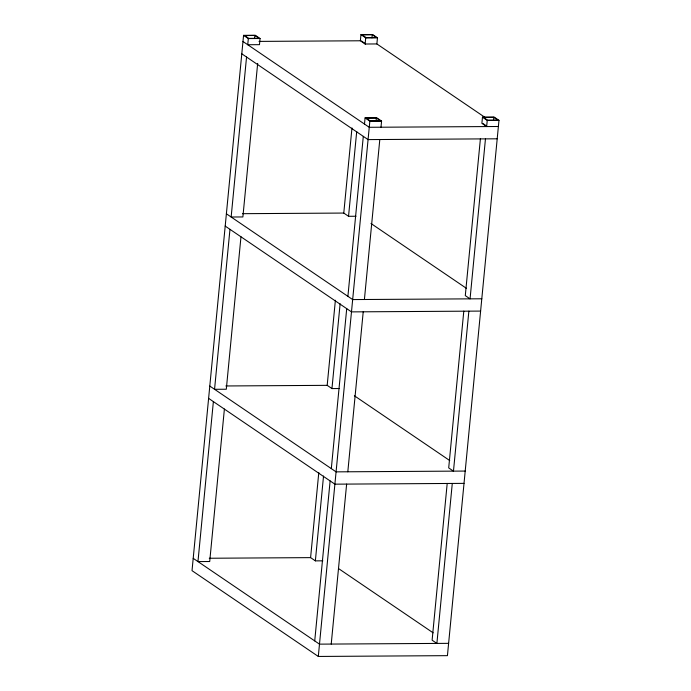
<?xml version="1.0" encoding="UTF-8"?>
<svg xmlns="http://www.w3.org/2000/svg" width="691" height="691" viewBox="0 0 691 691"><rect width="100%" height="100%" fill="white"/><g stroke="black" fill="none" stroke-linecap="round" stroke-linejoin="round"><path stroke-width="1.04" d="M243.569 35.345L248.328 38.584L247.741 44.734L259.479 44.665L260.066 38.506L255.307 35.267L243.569 35.345L192.02 570.654L318.301 656.45L447.431 655.655L498.98 120.346L494.212 117.107L482.473 117.176L481.886 123.335L486.645 126.574L487.241 120.415L482.473 117.176M213.372 401.609L197.971 561.584L209.71 561.515L224.394 409.055M229.965 229.326L214.556 389.301L226.303 389.232L240.978 236.771M246.549 57.042L231.148 217.017L242.886 216.948L257.674 63.408M254.573 38.558L254.867 35.474L244.597 35.543L248.769 38.376L259.039 38.307L254.867 35.474M322.835 560.824L315.364 560.867L310.596 557.628L318.793 472.523M339.428 388.532L331.956 388.584L327.189 385.345L335.385 300.24M356.012 216.248L348.54 216.3L343.781 213.061L351.969 127.947M376.871 43.939L365.133 44.017L360.365 40.778L360.961 34.619L372.699 34.55L377.467 37.789L376.871 43.939L485.6 117.807M315.364 560.867L323.535 476.047M331.956 388.584L340.119 303.764M348.54 216.3L356.711 131.48M365.133 44.017L365.72 37.858L360.961 34.619M371.965 37.832L372.259 34.757L361.989 34.818L366.161 37.651L376.431 37.59L372.259 34.757M314.725 640.903L330.125 480.927M331.309 468.619L346.718 308.644M347.901 296.335L363.302 136.36M364.485 124.052L365.081 117.902L376.82 117.824L381.587 121.063L380.991 127.222M318.301 656.45L369.849 121.141L365.081 117.902M376.085 121.115L376.388 118.031L366.109 118.101L370.281 120.934L380.551 120.865L376.388 118.031M331.222 644.072L346.632 484.097M347.815 471.789L363.216 311.805M364.407 299.505L379.808 139.522M447.207 483.415L432.117 640.186L436.885 643.425L452.285 483.441M463.799 311.131L448.701 467.902L453.469 471.141L468.869 311.157M480.392 138.848L465.293 295.618L470.061 298.858L485.462 138.874M493.486 120.389L493.78 117.315L483.51 117.375L487.673 120.208L497.952 120.148L493.78 117.315M248.328 38.584L260.066 38.506M365.72 37.858L377.467 37.789M259.021 41.4L360.365 40.778M369.849 121.141L381.587 121.063M487.241 120.415L498.98 120.346M498.384 126.496L369.253 127.291L242.973 41.495M497.2 138.805L368.07 139.599L241.79 53.803M242.437 213.683L343.781 213.061M481.8 298.78L352.669 299.574L226.38 213.778M480.616 311.088L351.477 311.883L225.197 226.087M225.845 385.967L327.189 385.345M465.207 471.063L336.076 471.858L209.796 386.062M464.024 483.372L334.893 484.166L208.613 398.37M209.261 558.25L310.596 557.628M448.623 643.347L319.484 644.142L193.204 558.345M361.402 40.976L365.565 43.809M482.914 123.534L486.248 125.797M370.981 223.487L466.339 288.277M354.388 395.779L449.746 460.56M338.694 568.667L433.162 632.844"/></g></svg>
